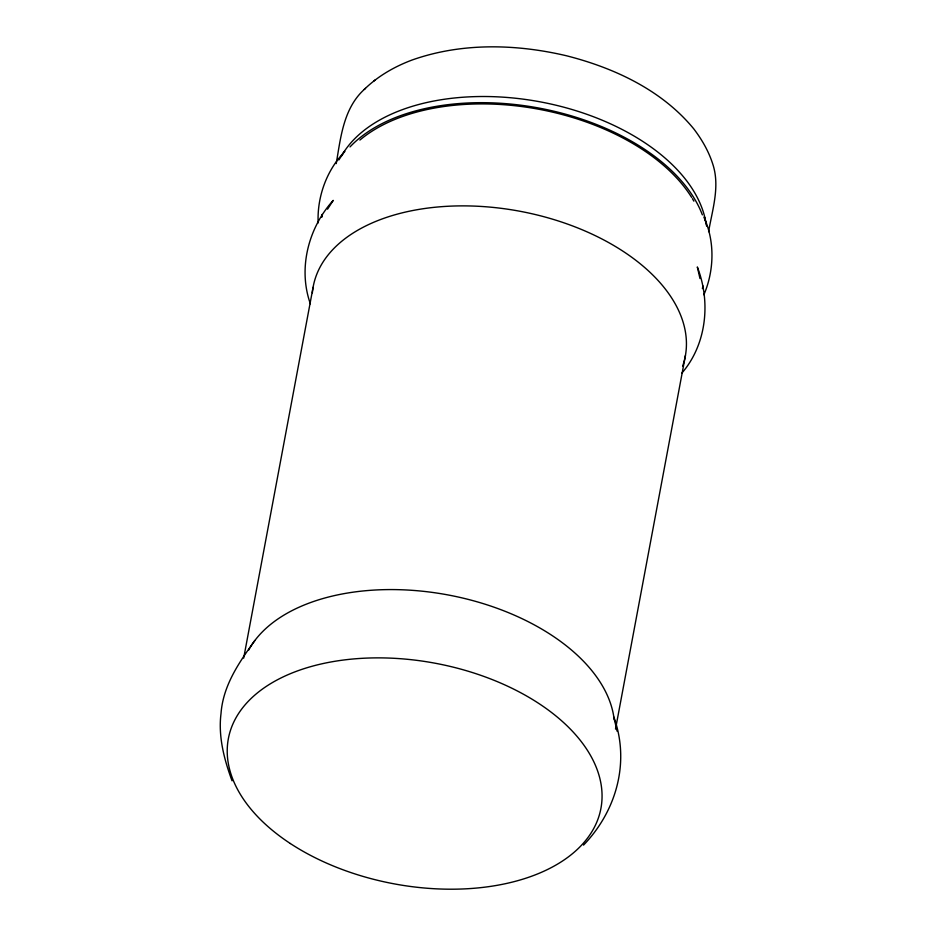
<?xml version="1.0" encoding="UTF-8"?>
<svg xmlns="http://www.w3.org/2000/svg" width="936" height="936" viewBox="0 0 936 936"><rect width="100%" height="100%" fill="white"/><g stroke="black" fill="none" stroke-linecap="round" stroke-linejoin="round"><path stroke-width="1.4" d="M321.82 217.269L322.078 214.461L321.914 216.181M243.688 658.113L313.08 287.34M336.235 163.601C340.681 137.592 343.465 108.389 364.256 89.458C377.711 76.249 394.29 66.725 411.852 60.103C461.319 42.506 515.794 43.852 566.409 55.75C614.203 67.883 661.846 90.031 693.728 128.817C701.778 139.382 708.54 151 712.647 163.695C720.24 186.124 712.401 209.407 708.599 231.695M615.514 729.074L685.444 355.434M702.374 288.639L702.948 285.854M703.884 294.781C714.262 270.551 715.01 241.336 703.895 217.152M338.867 159.962L344.413 151.386M327.541 209.184L333.239 200.374C308.365 227.776 297.835 268.492 310.366 303.802M254.896 640.47C238.996 662.501 223.037 685.538 221.013 713.583C218.111 736.386 224.172 759.564 232.046 780.823M681.97 372.996C706.738 344.144 710.904 301.813 697.32 266.959L699.976 278.519M344.857 151.503C326.594 170.095 316.976 197.086 318.158 222.955M583.537 845.103C616.438 810.985 630.185 762.255 613.817 716.953M373.78 81.093L374.962 80.051M364.256 89.458L365.496 88.37M704.621 217.257L706.657 226.161M614.402 719.527L617.093 731.203M359.904 140.061A189.271 112.051 10.6 0 1 534.608 108.494A189.271 112.051 10.6 0 1 691.645 197.414M692.406 198.654A189.271 112.051 10.6 0 1 693.868 201.135M312.355 292.804A189.271 112.051 10.6 0 1 523.13 211.875A189.271 112.051 10.6 0 1 682.648 366.093M248.613 650.169A189.271 112.051 10.6 0 1 449.046 595.132A189.271 112.051 10.6 0 1 614.192 719.761M341.581 155.856A189.271 112.051 10.6 0 1 540.177 101.848A189.271 112.051 10.6 0 1 706.095 223.879M350.005 146.917A191.33 113.268 10.6 0 1 540.938 108.436A191.33 113.268 10.6 0 1 702.363 214.882M290.335 843.523A189.517 112.203 10.6 0 0 598.268 818.298A189.517 112.203 10.6 0 0 355.317 658.792A189.517 112.203 10.6 0 0 290.335 843.523"/></g></svg>
